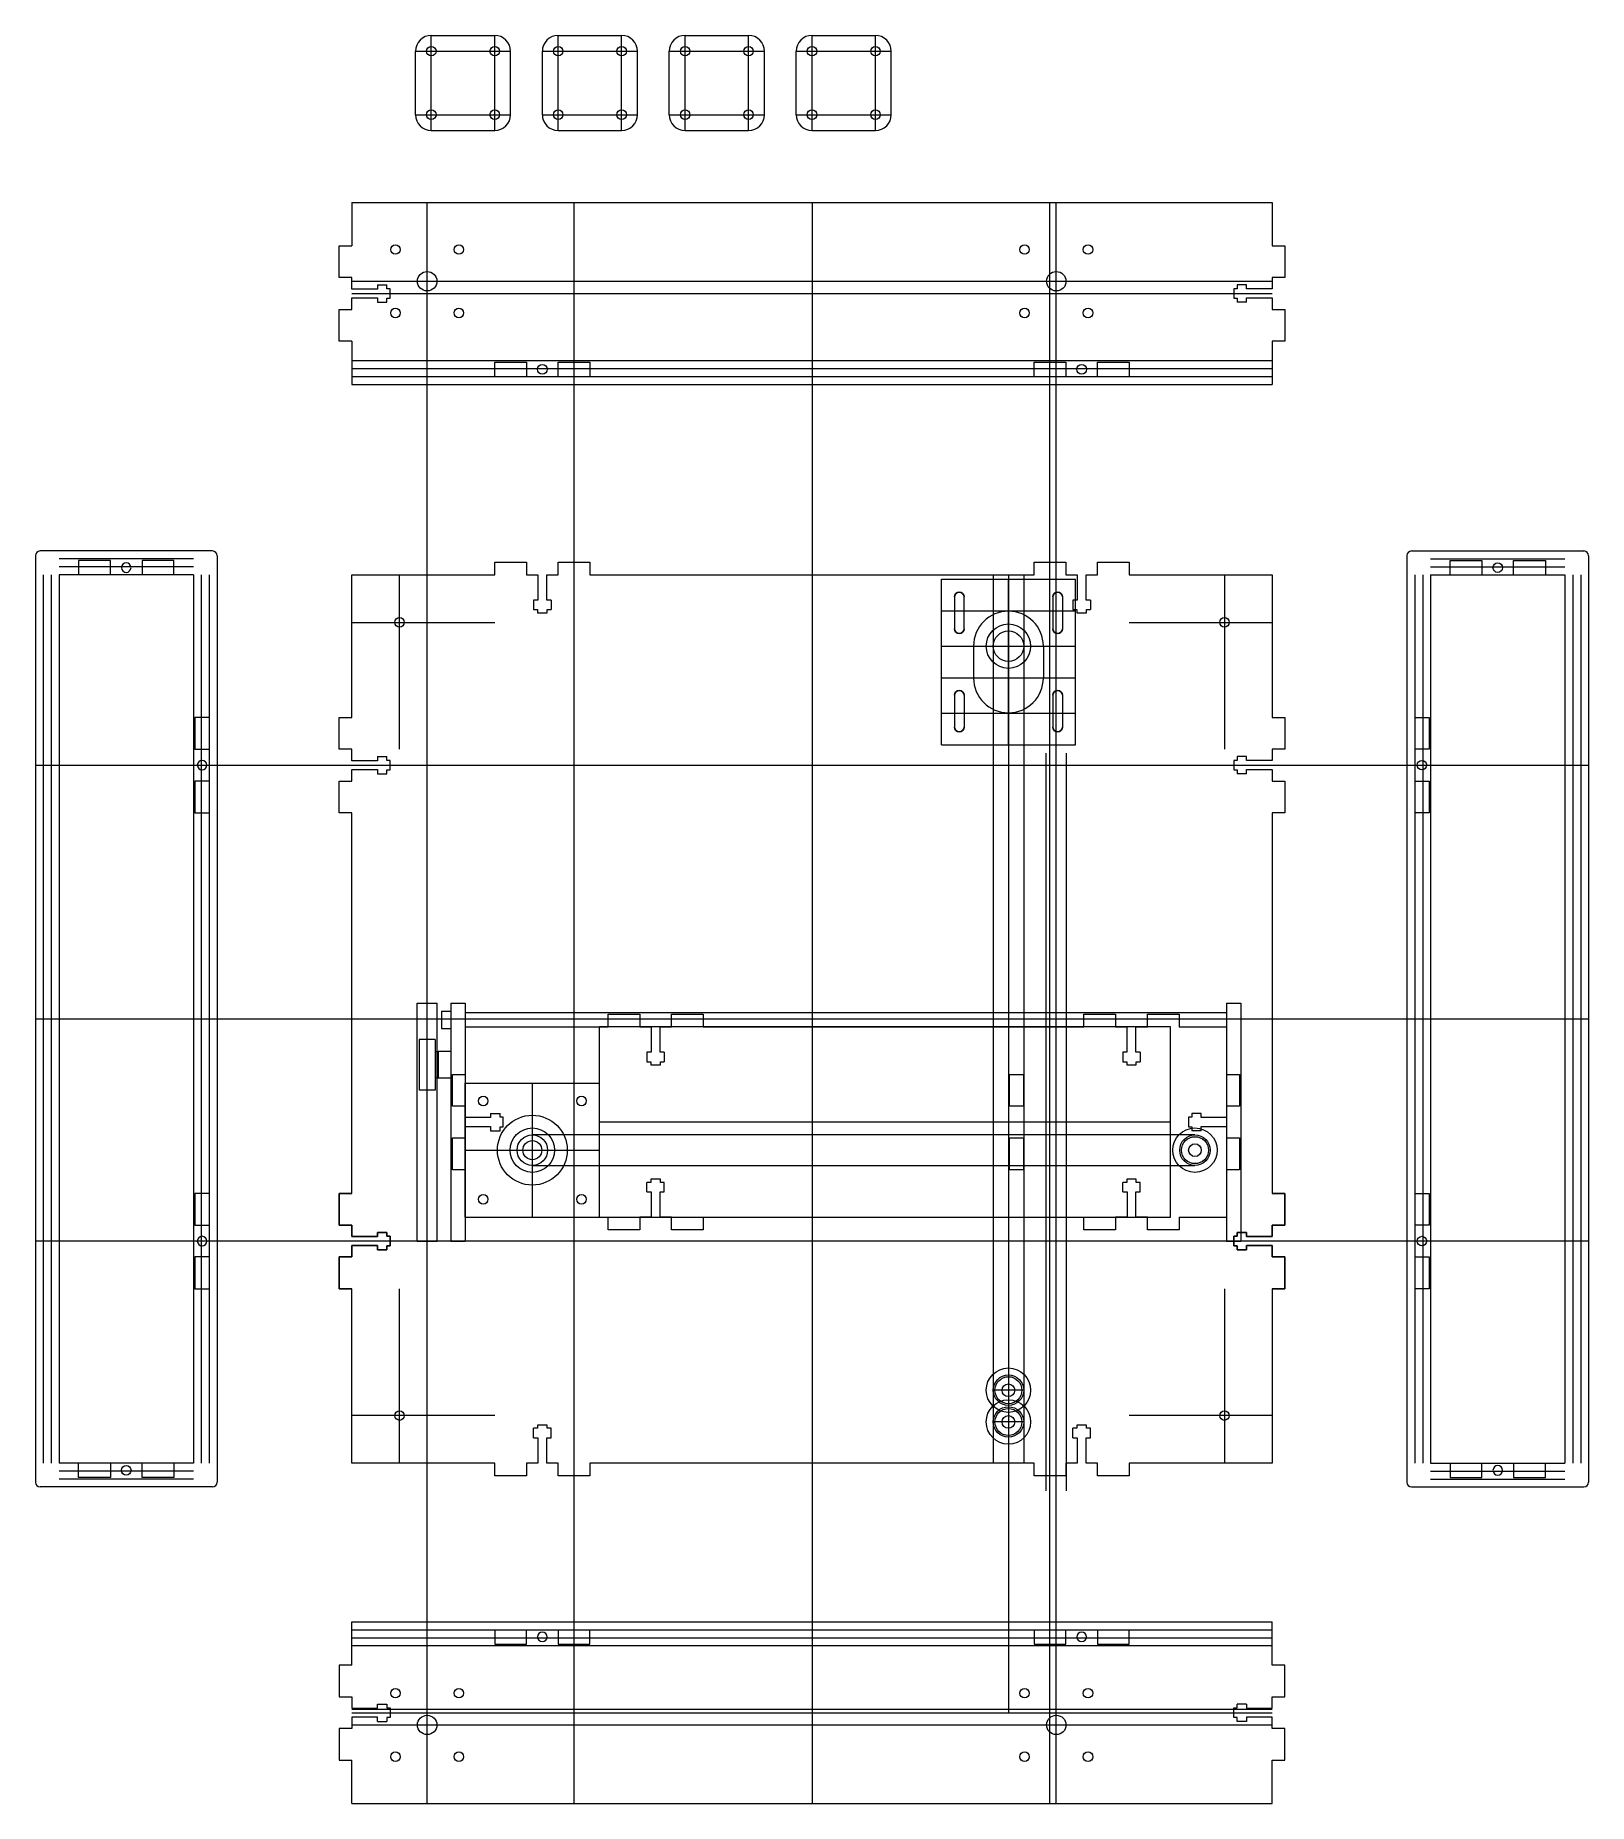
# Model space of a CAD drawing. Header units: millimetres. Extents: x -245 to 245, y -247 to 310.
import ezdxf

# ---------------------------------------------------------------- set-up
doc = ezdxf.new("R2010")
doc.units = ezdxf.units.MM
doc.layers.get('0').update_dxf_attribs({"linetype": 'CONTINUOUS', "lineweight": 25, "true_color": 0x000000})
for name, color, linetype, lineweight, true_color in [('Base Plate', 7, 'CONTINUOUS', 0, 0x000000), ('Covers', 7, 'CONTINUOUS', 0, 0x000000), ('Drawings', 5, 'CONTINUOUS', 0, 0x0000ff), ('Pulleys', 1, 'CONTINUOUS', 0, 0xff0000), ('Y Drawing', 6, 'CONTINUOUS', 0, 0xff00ff), ('Y Stage', 7, 'CONTINUOUS', 0, 0x000000), ('Y Travel', 3, 'CONTINUOUS', 0, 0x00ff00)]:
    doc.layers.add(name, color=color, linetype=linetype, lineweight=lineweight, true_color=true_color)

# ---------------------------------------------------------------- blocks, each defined once
blk = doc.blocks.new('tgrips')
for p, q in [((-15, 0), (-15, 4)), ((-15, 4), (-5, 4)), ((-5, 4), (-5, 0)), ((-5, 0), (-1.42, 0)), ((-1.42, 0), (-1.42, -8)), ((1.4, 0), (5, 0)), ((1.4, -8), (1.4, 0)), ((5, 0), (5, 4)), ((5, 4), (15, 4)), ((15, 4), (15, 0)), ((-2.75, -8), (-2.75, -11)), ((-1.42, -8), (-2.75, -8)), ((-2.75, -11), (-1.5, -11)), ((-1.5, -11), (-1.5, -12)), ((2.75, -8), (1.4, -8)), ((1.5, -11), (2.75, -11)), ((1.5, -12), (1.5, -11)), ((2.75, -8), (2.75, -11)), ((-1.5, -12), (1.5, -12))]:
    blk.add_line(p, q)
blk = doc.blocks.new('tcutout')
for p, q in [((-15, 4.5), (-5, 4.5)), ((-15, 0), (-15, 4.5)), ((-15, 0), (-5, 0)), ((-5, 4.5), (-5, 0)), ((5, 4.5), (15, 4.5)), ((5, 0), (5, 4.5)), ((5, 0), (15, 0)), ((15, 4.5), (15, 0))]:
    blk.add_line(p, q)
blk.add_circle((0, 2.25), 1.5)

msp = doc.modelspace()

# ---------------------------------------------------------------- linework, layer by layer
for centre, start, end in [((46.43, 133), 0, 180), ((77.42, 133), 0, 180), ((46.43, 123), 180, 0), ((77.42, 123), 180, 0), ((46.43, 102), 0, 180), ((77.42, 102), 0, 180), ((46.43, 92), 180, 0), ((77.42, 92), 180, 0)]:
    msp.add_arc(centre, 1.5, start, end)
at = {"layer": 'Base Plate'}
for p, q in [((-145, 257.3), (145, 257.3)), ((-145, 257.3), (-145, 243.65)), ((145, 257.3), (145, 243.65)), ((-145, 213.65), (-145, 200)), ((145, 213.65), (145, 200)), ((-145, 200), (145, 200)), ((-244.8, 146), (-244.8, -146)), ((-189, 147.5), (-243.3, 147.5)), ((-187.5, 146), (-187.5, -146)), ((187.5, 146), (187.5, -146)), ((189, 147.5), (243.3, 147.5)), ((244.8, 146), (244.8, -146)), ((-145, 140), (-100, 140)), ((-145, 95), (-145, 140)), ((-70, 140), (70, 140)), ((100, 140), (145, 140)), ((145, 140), (145, 95)), ((44.93, 133), (44.93, 123)), ((47.93, 123), (47.93, 133)), ((75.92, 133), (75.92, 123)), ((78.92, 133), (78.92, 123)), ((50.92, 117.5), (50.92, 107.5)), ((72.92, 117.5), (72.92, 107.5)), ((44.93, 102), (44.93, 92)), ((47.93, 102), (47.93, 92)), ((75.92, 102), (75.92, 92)), ((78.92, 102), (78.92, 92)), ((-145, -55), (-145, 65)), ((145, 65), (145, -55)), ((-145, -140), (-145, -85)), ((145, -85), (145, -140)), ((-100, -140), (-145, -140)), ((70, -140), (-70, -140)), ((145, -140), (100, -140)), ((-189, -147.5), (-243.3, -147.5)), ((189, -147.5), (243.3, -147.5)), ((-145, -190), (145, -190)), ((-145, -203.65), (-145, -190)), ((145, -203.65), (145, -190)), ((-145, -247.3), (-145, -233.65)), ((145, -247.3), (145, -233.65)), ((-145, -247.3), (145, -247.3))]:
    msp.add_line(p, q, dxfattribs=at)
for centre, radius in [((-131.3, 242.5), 1.5), ((-111.3, 242.5), 1.5), ((67, 242.5), 1.5), ((87, 242.5), 1.5), ((-121.3, 232.5), 3.06), ((77, 232.5), 3.06), ((-131.3, 222.5), 1.5), ((-111.3, 222.5), 1.5), ((67, 222.5), 1.5), ((87, 222.5), 1.5), ((-130, 125), 1.5), ((130, 125), 1.5), ((-130, -125), 1.5), ((130, -125), 1.5), ((-131.3, -212.5), 1.5), ((-111.3, -212.5), 1.5), ((67, -212.5), 1.5), ((87, -212.5), 1.5), ((-121.3, -222.5), 3.06), ((77, -222.5), 3.06), ((-131.3, -232.5), 1.5), ((-111.3, -232.5), 1.5), ((67, -232.5), 1.5), ((87, -232.5), 1.5)]:
    msp.add_circle(centre, radius, dxfattribs=at)
for centre, radius, start, end in [((-243.3, 146), 1.5, 90, 180), ((-189, 146), 1.5, 360, 90), ((189, 146), 1.5, 90, 180), ((243.3, 146), 1.5, 0, 90), ((61.92, 117.5), 11, 0, 180), ((61.92, 107.5), 11, 180, 0), ((-243.3, -146), 1.5, 180, 270), ((-189, -146), 1.5, 270, 360), ((189, -146), 1.5, 180, 270), ((243.3, -146), 1.5, 270, 0)]:
    msp.add_arc(centre, radius, start, end, dxfattribs=at)
at = {"layer": 'Covers'}
for p, q in [((-120, 310), (-100, 310)), ((-80, 310), (-60, 310)), ((-40, 310), (-20, 310)), ((0, 310), (20, 310)), ((-125, 285), (-125, 305)), ((-95, 285), (-95, 305)), ((-85, 285), (-85, 305)), ((-55, 285), (-55, 305)), ((-45, 285), (-45, 305)), ((-15, 285), (-15, 305)), ((-5, 285), (-5, 305)), ((25, 285), (25, 305)), ((-120, 280), (-100, 280)), ((-80, 280), (-60, 280)), ((-40, 280), (-20, 280)), ((0, 280), (20, 280))]:
    msp.add_line(p, q, dxfattribs=at)
for centre in [(-120, 305), (-100, 305), (-80, 305), (-60, 305), (-40, 305), (-20, 305), (0, 305), (20, 305), (-120, 285), (-100, 285), (-80, 285), (-60, 285), (-40, 285), (-20, 285), (0, 285), (20, 285)]:
    msp.add_circle(centre, 1.5, dxfattribs=at)
for centre, start, end in [((-120, 305), 90, 180), ((-100, 305), 0, 90), ((-80, 305), 90, 180), ((-60, 305), 0, 90), ((-40, 305), 90, 180), ((-20, 305), 0, 90), ((0, 305), 90, 180), ((20, 305), 0, 90), ((-120, 285), 180, 270), ((-100, 285), 270, 0), ((-80, 285), 180, 270), ((-60, 285), 270, 0), ((-40, 285), 180, 270), ((-20, 285), 270, 0), ((0, 285), 180, 270), ((20, 285), 270, 0)]:
    msp.add_arc(centre, 5, start, end, dxfattribs=at)
at = {"layer": 'Drawings'}
for p, q in [((-120, 280), (-120, 310)), ((-100, 280), (-100, 310)), ((-80, 280), (-80, 310)), ((-60, 280), (-60, 310)), ((-40, 280), (-40, 310)), ((-20, 280), (-20, 310)), ((0, 280), (0, 310)), ((20, 280), (20, 310)), ((-125, 305), (-95, 305)), ((-85, 305), (-55, 305)), ((-45, 305), (-15, 305)), ((-5, 305), (25, 305)), ((-125, 285), (-95, 285)), ((-85, 285), (-55, 285)), ((-45, 285), (-15, 285)), ((-5, 285), (25, 285)), ((-75, -247.3), (-75, 257.3)), ((0, 257.3), (0, -247.3)), ((75, -247.3), (75, 257.3)), ((-145, 232.5), (145, 232.5)), ((-145, 228.65), (145, 228.65)), ((-145, 207.5), (145, 207.5)), ((-145, 205), (145, 205)), ((-145, 202.5), (145, 202.5)), ((-195, 145), (-237.3, 145)), ((195, 145), (237.3, 145)), ((-242.3, 140), (-242.3, -140)), ((-239.8, 140), (-239.8, -140)), ((-195, 142.5), (-237.3, 142.5)), ((-195, 140), (-237.3, 140)), ((-237.3, 140), (-237.3, -140)), ((-195, 140), (-195, -140)), ((-192.5, 140), (-192.5, -140)), ((-190, 140), (-190, -140)), ((-130, 85), (-130, 140)), ((57.12, 140), (57.12, -140)), ((61.92, 140), (61.92, -218.65)), ((66.72, 140), (66.72, -140)), ((130, 140), (130, 85)), ((190, 140), (190, -140)), ((192.5, 140), (192.5, -140)), ((195, 142.5), (237.3, 142.5)), ((195, 140), (237.3, 140)), ((195, 140), (195, -140)), ((237.3, 140), (237.3, -140)), ((239.8, 140), (239.8, -140)), ((242.3, 140), (242.3, -140)), ((40.77, 138.65), (83.07, 138.65)), ((40.77, 96.35), (40.77, 138.65)), ((61.92, 96.35), (61.92, 138.65)), ((83.07, 96.35), (83.07, 138.65)), ((40.77, 128.65), (83.07, 128.65)), ((40.77, 86.35), (40.77, 128.65)), ((61.92, 86.35), (61.92, 128.65)), ((83.07, 86.35), (83.07, 128.65)), ((-145, 125), (-100, 125)), ((100, 125), (145, 125)), ((40.77, 117.5), (83.07, 117.5)), ((57.12, 117.5), (66.72, 117.5)), ((40.77, 107.5), (83.07, 107.5)), ((40.77, 96.35), (83.07, 96.35)), ((40.77, 86.35), (83.07, 86.35)), ((-244.8, 80), (244.8, 80)), ((-244.8, 0), (244.8, 0)), ((244.8, -70), (-244.8, -70)), ((-130, -140), (-130, -85)), ((130, -85), (130, -140)), ((66.72, -117), (57.12, -117)), ((-100, -125), (-145, -125)), ((66.72, -127), (57.12, -127)), ((145, -125), (100, -125)), ((-195, -140), (-237.3, -140)), ((-195, -142.5), (-237.3, -142.5)), ((195, -140), (237.3, -140)), ((195, -142.5), (237.3, -142.5)), ((-195, -145), (-237.3, -145)), ((195, -145), (237.3, -145)), ((-145, -192.5), (145, -192.5)), ((-145, -195), (145, -195)), ((-145, -197.5), (145, -197.5)), ((-145, -217.5), (145, -217.5)), ((-145, -218.65), (145, -218.65)), ((-145, -222.5), (145, -222.5))]:
    msp.add_line(p, q, dxfattribs=at)
for centre in [(61.92, -117), (61.92, -127)]:
    msp.add_circle(centre, 4.25, dxfattribs=at)
at = {"layer": 'Pulleys'}
for centre, radius in [((61.92, 117.5), 7), ((61.92, 117.5), 4.8), ((61.92, -117), 7), ((61.92, -117), 4.8), ((61.92, -127), 7), ((61.92, -127), 4.8)]:
    msp.add_circle(centre, radius, dxfattribs=at)
at = {"layer": 'Y Drawing'}
for p, q in [((73.83, -148.75), (73.83, 83.75)), ((77, -148.75), (77, 83.75)), ((80.18, -148.75), (80.18, 83.75)), ((-124.47, -70), (-124.47, 5)), ((-124.47, 5), (-118.12, 5)), ((-121.3, -70), (-121.3, 5)), ((-118.12, -70), (-118.12, 5)), ((-116.8, 2.5), (-113.8, 2.5)), ((-116.8, 2.5), (-116.8, -3)), ((-113.8, 5), (-113.8, -70)), ((-113.8, 5), (-109.3, 5)), ((-109.3, 5), (-109.3, -70)), ((-109.3, 2), (130.7, 2)), ((-64.3, -2.5), (-64.3, 1.5)), ((-64.3, 1.5), (-54.3, 1.5)), ((-54.3, 1.5), (-54.3, -2.5)), ((-44.3, -2.5), (-44.3, 1.5)), ((-44.3, 1.5), (-34.3, 1.5)), ((-34.3, 1.5), (-34.3, -2.5)), ((85.7, -2.5), (85.7, 1.5)), ((85.7, 1.5), (95.7, 1.5)), ((95.7, 1.5), (95.7, -2.5)), ((105.7, -2.5), (105.7, 1.5)), ((105.7, 1.5), (115.7, 1.5)), ((115.7, 1.5), (115.7, -2.5)), ((130.7, 5), (130.7, -70)), ((130.7, 5), (135.2, 5)), ((130.7, 2), (130.7, -2.5)), ((135.2, 5), (135.2, -70)), ((-116.8, -3), (-113.8, -3)), ((-109.3, -2.5), (-64.3, -2.5)), ((-109.3, -2.5), (-109.3, -17.5)), ((-67, -62.5), (-67, -2.5)), ((113, -2.5), (-67, -2.5)), ((-54.3, -2.5), (-50.72, -2.5)), ((-50.72, -2.5), (-50.72, -10.5)), ((-47.9, -2.5), (-44.3, -2.5)), ((-47.9, -10.5), (-47.9, -2.5)), ((-34.3, -2.5), (85.7, -2.5)), ((95.7, -2.5), (99.28, -2.5)), ((99.28, -2.5), (99.28, -10.5)), ((102.1, -2.5), (105.7, -2.5)), ((102.1, -10.5), (102.1, -2.5)), ((113, -62.5), (113, -2.5)), ((115.7, -2.5), (130.7, -2.5)), ((130.7, -2.5), (130.7, -17.5)), ((-118.8, -6.45), (-123.8, -6.45)), ((-123.8, -6.45), (-123.8, -22.45)), ((-118.8, -6.45), (-118.8, -22.45)), ((-118.8, -10.2), (-118.8, -18.7)), ((-118.8, -10.2), (-117.8, -10.2)), ((-113.8, -10.2), (-117.8, -10.2)), ((-117.8, -10.2), (-117.8, -18.7)), ((-113.8, -10.2), (-113.8, -18.7)), ((-52.05, -10.5), (-52.05, -13.5)), ((-50.72, -10.5), (-52.05, -10.5)), ((-46.55, -10.5), (-47.9, -10.5)), ((-46.55, -10.5), (-46.55, -13.5)), ((97.95, -10.5), (97.95, -13.5)), ((99.28, -10.5), (97.95, -10.5)), ((103.45, -10.5), (102.1, -10.5)), ((103.45, -10.5), (103.45, -13.5)), ((-52.05, -13.5), (-50.8, -13.5)), ((-50.8, -13.5), (-50.8, -14.5)), ((-50.8, -14.5), (-47.8, -14.5)), ((-47.8, -13.5), (-46.55, -13.5)), ((-47.8, -14.5), (-47.8, -13.5)), ((97.95, -13.5), (99.2, -13.5)), ((99.2, -13.5), (99.2, -14.5)), ((99.2, -14.5), (102.2, -14.5)), ((102.2, -13.5), (103.45, -13.5)), ((102.2, -14.5), (102.2, -13.5)), ((-117.8, -18.7), (-118.8, -18.7)), ((-113.8, -18.7), (-117.8, -18.7)), ((-113.3, -17.5), (-109.3, -17.5)), ((-113.3, -27.5), (-113.3, -17.5)), ((-113.3, -27.5), (-113.3, -17.5)), ((-109.3, -20.2), (-67, -20.2)), ((-109.3, -62.5), (-109.3, -20.2)), ((-88.15, -62.5), (-88.15, -20.2)), ((-67, -62.5), (-67, -20.2)), ((62.22, -27.5), (62.22, -17.5)), ((62.22, -17.5), (66.72, -17.5)), ((66.72, -27.5), (66.72, -17.5)), ((130.7, -17.5), (134.7, -17.5)), ((134.7, -17.5), (134.7, -27.5)), ((-118.8, -22.45), (-123.8, -22.45)), ((-109.3, -27.5), (-113.3, -27.5)), ((-109.3, -31.1), (-109.3, -27.5)), ((66.72, -27.5), (62.22, -27.5)), ((130.7, -27.5), (130.7, -31.08)), ((134.7, -27.5), (130.7, -27.5)), ((-101.3, -31.1), (-109.3, -31.1)), ((-101.3, -29.75), (-98.3, -29.75)), ((-101.3, -29.75), (-101.3, -31.1)), ((-98.3, -31), (-98.3, -29.75)), ((-97.3, -31), (-98.3, -31)), ((-97.3, -34), (-97.3, -31)), ((113, -32.5), (-67, -32.5)), ((118.7, -31), (118.7, -34)), ((119.7, -31), (118.7, -31)), ((122.7, -29.75), (119.7, -29.75)), ((119.7, -29.75), (119.7, -31)), ((122.7, -31.08), (122.7, -29.75)), ((130.7, -31.08), (122.7, -31.08)), ((-113.3, -37.5), (-109.3, -37.5)), ((-113.3, -47.5), (-113.3, -37.5)), ((-113.3, -47.5), (-113.3, -37.5)), ((-109.3, -37.5), (-109.3, -33.92)), ((-109.3, -33.92), (-101.3, -33.92)), ((-101.3, -33.92), (-101.3, -35.25)), ((-101.3, -35.25), (-98.3, -35.25)), ((-98.3, -35.25), (-98.3, -34)), ((-98.3, -34), (-97.3, -34)), ((120.7, -36.55), (-88.15, -36.55)), ((62.22, -47.5), (62.22, -37.5)), ((62.22, -37.5), (66.72, -37.5)), ((66.72, -47.5), (66.72, -37.5)), ((118.7, -34), (119.7, -34)), ((119.7, -34), (119.7, -35.25)), ((122.7, -35.25), (119.7, -35.25)), ((122.7, -33.9), (130.7, -33.9)), ((122.7, -35.25), (122.7, -33.9)), ((130.7, -33.9), (130.7, -37.5)), ((130.7, -37.5), (134.7, -37.5)), ((134.7, -37.5), (134.7, -47.5)), ((-109.3, -41.35), (-67, -41.35)), ((-109.3, -47.5), (-113.3, -47.5)), ((-109.3, -62.5), (-109.3, -47.5)), ((-88.15, -46.15), (120.7, -46.15)), ((66.72, -47.5), (62.22, -47.5)), ((134.7, -47.5), (130.7, -47.5)), ((130.7, -47.5), (130.7, -62.5)), ((-52.05, -54.5), (-52.05, -51.5)), ((-50.8, -51.5), (-52.05, -51.5)), ((-52.05, -54.5), (-50.7, -54.5)), ((-47.8, -50.5), (-50.8, -50.5)), ((-50.8, -50.5), (-50.8, -51.5)), ((-50.7, -54.5), (-50.7, -62.5)), ((-47.88, -62.5), (-47.88, -54.5)), ((-47.88, -54.5), (-46.55, -54.5)), ((-47.8, -51.5), (-47.8, -50.5)), ((-46.55, -51.5), (-47.8, -51.5)), ((-46.55, -54.5), (-46.55, -51.5)), ((97.95, -54.5), (97.95, -51.5)), ((99.2, -51.5), (97.95, -51.5)), ((97.95, -54.5), (99.3, -54.5)), ((102.2, -50.5), (99.2, -50.5)), ((99.2, -50.5), (99.2, -51.5)), ((99.3, -54.5), (99.3, -62.5)), ((102.12, -62.5), (102.12, -54.5)), ((102.12, -54.5), (103.45, -54.5)), ((102.2, -51.5), (102.2, -50.5)), ((103.45, -51.5), (102.2, -51.5)), ((103.45, -54.5), (103.45, -51.5)), ((-109.3, -62.5), (-67, -62.5)), ((-109.3, -62.5), (-64.3, -62.5)), ((-67, -62.5), (113, -62.5)), ((-64.3, -66.5), (-64.3, -62.5)), ((-54.3, -66.5), (-64.3, -66.5)), ((-50.7, -62.5), (-54.3, -62.5)), ((-54.3, -62.5), (-54.3, -66.5)), ((-44.3, -62.5), (-47.88, -62.5)), ((-44.3, -66.5), (-44.3, -62.5)), ((-34.3, -66.5), (-44.3, -66.5)), ((-34.3, -62.5), (-34.3, -66.5)), ((-34.3, -62.5), (85.7, -62.5)), ((85.7, -66.5), (85.7, -62.5)), ((95.7, -66.5), (85.7, -66.5)), ((99.3, -62.5), (95.7, -62.5)), ((95.7, -62.5), (95.7, -66.5)), ((105.7, -62.5), (102.12, -62.5)), ((105.7, -66.5), (105.7, -62.5)), ((115.7, -66.5), (105.7, -66.5)), ((115.7, -62.5), (115.7, -66.5)), ((115.7, -62.5), (130.7, -62.5)), ((-124.47, -70), (-118.12, -70)), ((-113.8, -70), (-109.3, -70)), ((130.7, -70), (135.2, -70))]:
    msp.add_line(p, q, dxfattribs=at)
for centre, radius in [((-103.64, -25.85), 1.5), ((-72.65, -25.85), 1.5), ((-88.15, -41.35), 11), ((-88.15, -41.35), 7), ((-88.15, -41.35), 4.8), ((-88.15, -41.35), 3), ((-88.15, -41.35), 3), ((120.7, -41.35), 7), ((120.7, -41.35), 4.8), ((120.7, -41.35), 4.25), ((120.7, -41.35), 2), ((-103.64, -56.84), 1.5), ((-72.65, -56.84), 1.5)]:
    msp.add_circle(centre, radius, dxfattribs=at)
at = {"layer": 'Y Stage'}
for centre in [(61.92, -117), (61.92, -127)]:
    msp.add_circle(centre, 2, dxfattribs=at)
at = {"layer": 'Y Travel'}
for p, q in [((-121.3, -247.3), (-121.3, 257.3)), ((77, -247.3), (77, 257.3))]:
    msp.add_line(p, q, dxfattribs=at)

# ---------------------------------------------------------------- block references
for p, rotation in [((-145, -70), 90), ((145, -70), 270)]:
    msp.add_blockref('tgrips', p, dxfattribs=dict(rotation=rotation))
at = {"layer": 'Base Plate'}
for name, p, rotation in [('tgrips', (-145, 228.65), 90), ('tgrips', (145, 228.65), 270), ('tgrips', (-145, 80), 90), ('tgrips', (145, 80), 270), ('tcutout', (190, 80), 270), ('tcutout', (190, -70), 270), ('tgrips', (-85, -140), 180), ('tgrips', (85, -140), 180), ('tcutout', (-216.15, -140), 180)]:
    msp.add_blockref(name, p, dxfattribs=dict(at, rotation=rotation))
for name, p in [('tcutout', (-85, 202.5)), ('tcutout', (85, 202.5)), ('tgrips', (-85, 140)), ('tgrips', (85, 140)), ('tcutout', (216.15, 140))]:
    msp.add_blockref(name, p, dxfattribs=at)
at = {"layer": 'Base Plate', "yscale": -1}
for name, p, rotation in [('tcutout', (-216.15, 140), 180), ('tcutout', (-190, 80), 270), ('tcutout', (-190, -70), 270), ('tcutout', (-85, -192.5), 360), ('tcutout', (85, -192.5), 360), ('tgrips', (-145, -218.65), 270), ('tgrips', (145, -218.65), 90)]:
    msp.add_blockref(name, p, dxfattribs=dict(at, rotation=rotation))
msp.add_blockref('tcutout', (216.15, -140), dxfattribs=at)

doc.saveas('drawing.dxf')
